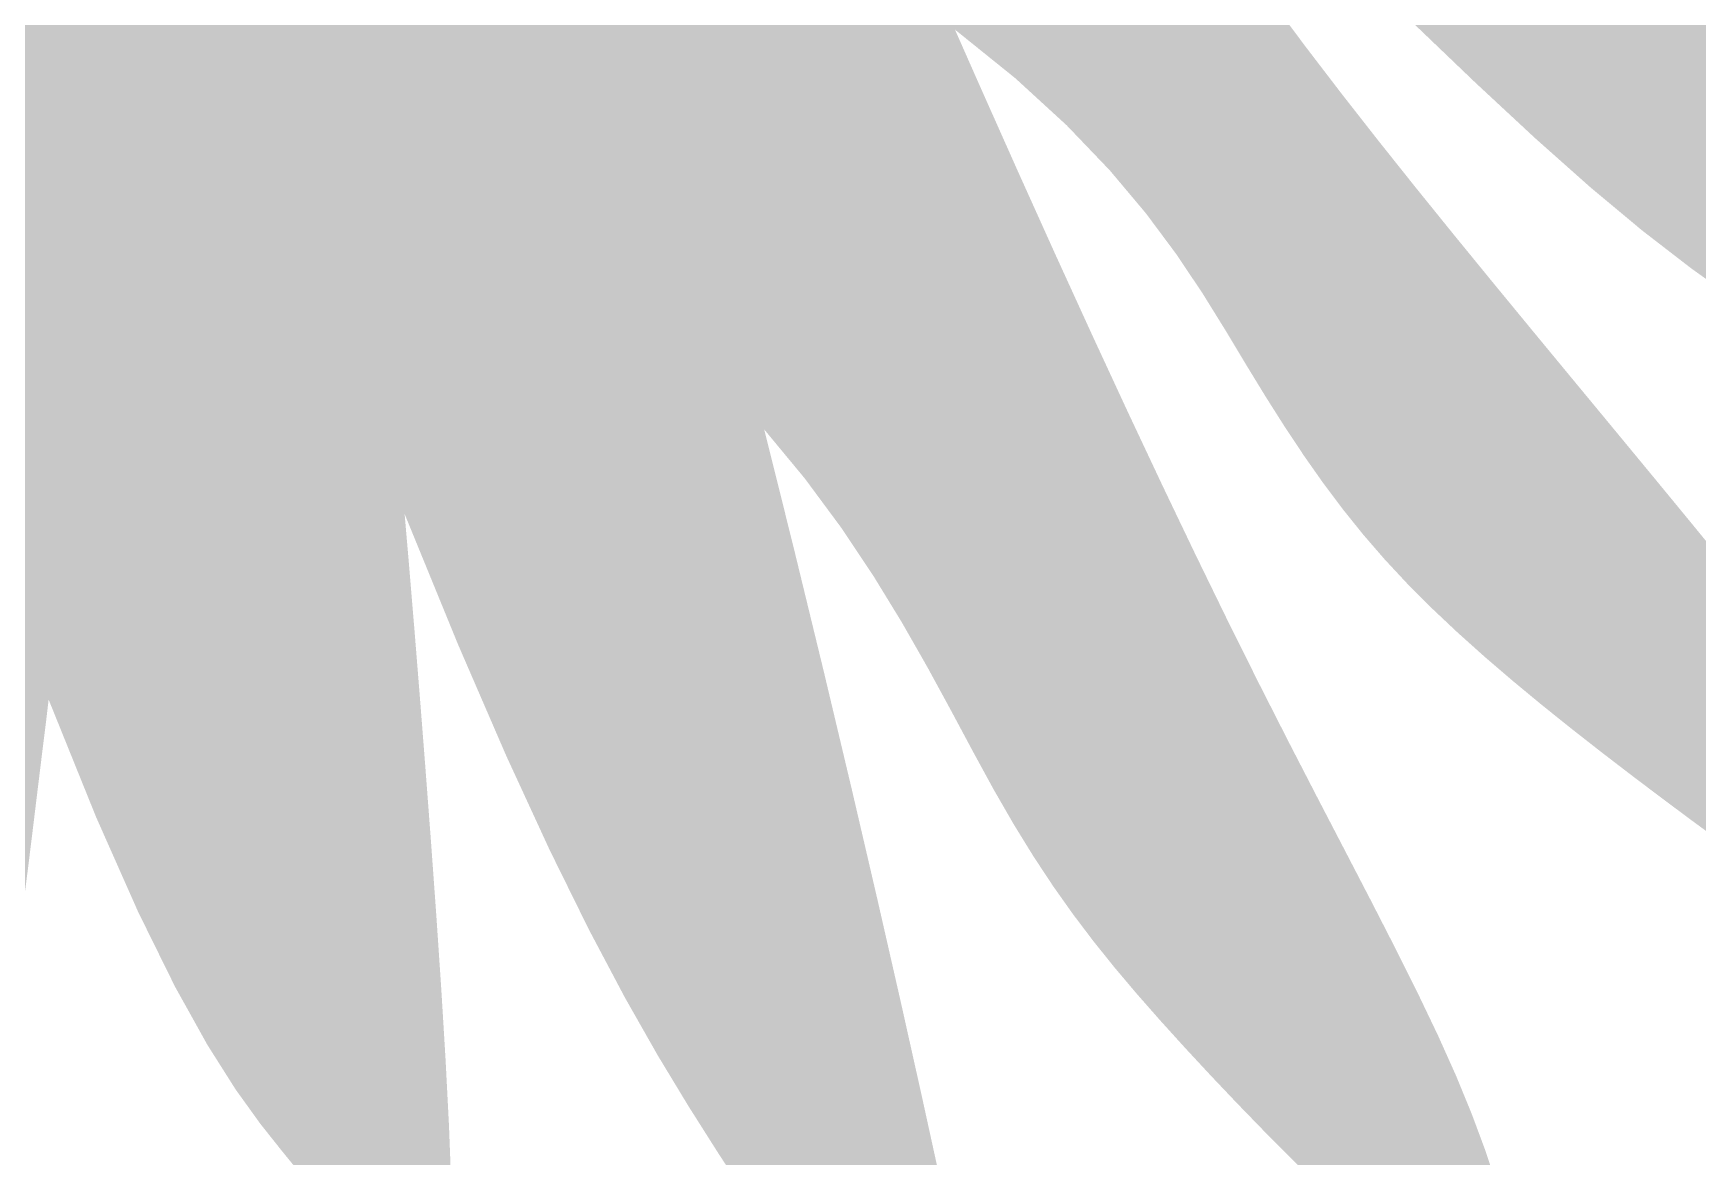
# Model space of a CAD drawing. Header units: millimetres. Extents: x -754 to 578, y -31 to 612.
# Drawn here: x -573.79 to -564.42, y 389.84 to 396.17 of the extents above; entities that cross this region are included whole.
import ezdxf

# ---------------------------------------------------------------- set-up
doc = ezdxf.new("R2010")
doc.units = ezdxf.units.MM
doc.layers.add('Images', color=7, linetype='Continuous')
doc.layers.add('magpiefill', color=3, linetype='Continuous')
picture_1 = doc.add_image_def('image14.jpg', size_in_pixel=(520, 700))

msp = doc.modelspace()

# ---------------------------------------------------------------- hatches: boundary and pattern name
at = {"layer": 'magpiefill'}
h = msp.add_hatch(color=253, dxfattribs=at)
h.dxf.hatch_style = 1
h.paths.add_polyline_path([(-563.4687173601025, 395.4915434874584), (-563.8463086087934, 395.8130237720737), (-564.2279302690789, 396.1424078355257), (-564.6072051183548, 396.4755653025435), (-564.8175948065453, 396.6645212823427), (-564.8051742766304, 396.4547029154165), (-564.8539996046636, 396.3381798015208), (-564.9550298495784, 396.3013909353268), (-565.0992240703075, 396.3307753115063), (-565.2775413257834, 396.4127719247314), (-565.4809406749395, 396.533819769673), (-565.7003811767086, 396.6803578410028), (-565.9268218900232, 396.8388251333932), (-566.1525841475582, 396.9982097654473), (-566.3754383769553, 397.1576963515005), (-566.5945172795975, 397.3190186298192), (-566.8089535568687, 397.4839103386702), (-567.017879910152, 397.654105216321), (-567.2204290408306, 397.8313370010382), (-567.4157336502881, 398.0173394310885), (-567.6029264399076, 398.2138462447393), (-567.7814207085247, 398.4218645415953), (-567.9517521447808, 398.639494866616), (-568.1147370347697, 398.8641111260982), (-568.2711916645848, 399.0930872263388), (-568.4219323203197, 399.3237970736349), (-568.5677752880681, 399.5536145742839), (-568.7095368539235, 399.7799136345826), (-568.8480333039796, 400.0000681608286), (-568.9805784603728, 400.2093478816026), (-569.0904762894133, 400.3946058146238), (-569.1575282934535, 400.5405907998951), (-569.1615359748465, 400.6320516774198), (-569.0823008359453, 400.6537372872014), (-568.8996243791022, 400.5903964692421), (-568.5933081066705, 400.4267780635463), (-568.1431535210035, 400.1476309101162), (-568.2376288065623, 400.260301059731), (-568.5586920330799, 400.6442327386952), (-568.880455850127, 401.0256472356949), (-569.2021334400524, 401.3992181712243), (-569.5229379852051, 401.7596191657764), (-569.8420826679343, 402.1015238398462), (-570.1587806705886, 402.4196058139272), (-570.2134026763708, 402.3104165330873), (-569.9696739745959, 402.0059071681868), (-569.8478082774533, 401.7013978032863), (-570.1522841544308, 401.4405503273068), (-569.980061686241, 401.1894867414084), (-569.7968497845691, 400.9201836005699), (-569.6052970332707, 400.6362081278395), (-569.4080520162019, 400.341127546266), (-569.2077633172186, 400.0385090788981), (-569.0070795201767, 399.731919948785), (-568.8086492089323, 399.4249273789748), (-568.6151209673411, 399.121098592516), (-568.4284341040313, 398.823317037337), (-568.2476908267174, 398.5317310608826), (-568.0712840678867, 398.2458052354797), (-568.0550817407488, 398.2196093474171), (-567.4586512310602, 397.6349046686934), (-566.9303559843487, 397.1151523427465), (-566.4620658074413, 396.6550071480832), (-566.0456505071653, 396.2491238632107), (-565.6729798903481, 395.8921572666355), (-565.335923763817, 395.5787621368648), (-565.0263519343996, 395.3035932524052), (-564.7361342089224, 395.061305391764), (-564.4584231509951, 394.8468450445922), (-564.1915023513524, 394.6563255451191), (-563.9349381575112, 394.4861519387185), (-563.688296916988, 394.3327292707639), (-563.4511449772995, 394.1924625866289), (-563.2230486859623, 394.0617569316875), (-563.0035743904938, 393.9370173513131), (-562.7922884384099, 393.8146488908791), (-562.5889569971781, 393.6919957034744), (-562.3941455140683, 393.5701583730491), (-562.2086192563015, 393.4511765912688), (-562.0331434910978, 393.3370900497979), (-561.8684834856776, 393.2299384403024), (-561.715404507262, 393.1317614544465), (-561.5746718230711, 393.0445987838963), (-561.4470507003255, 392.9704901203162), (-561.3330173067069, 392.9109482351424), (-561.2318914117415, 392.8653782188914), (-561.1427036854166, 392.8326582418503), (-561.0644847977194, 392.8116664743067), (-560.9962654186371, 392.8012810865476), (-560.9370762181574, 392.8003802488607), (-560.8859478662672, 392.8078421315328), (-560.8419110329537, 392.8225449048508), (-560.8044300364545, 392.843630198632), (-560.7747037880066, 392.8712934808071), (-560.7543648470972, 392.9059936788375), (-560.7450457732135, 392.9481897201837), (-560.7483791258429, 392.9983405323063), (-560.7659974644722, 393.0569050426667), (-560.7995333485891, 393.1243421787248), (-560.8506193376802, 393.2011108679418), (-560.9209645200721, 393.287984491005), (-561.012584099445, 393.3869942415089), (-561.1275698083185, 393.5004857662747), (-561.2680133792124, 393.6308047121234), (-561.4360065446456, 393.7802967258762), (-561.6336410371382, 393.9513074543542), (-561.8630085892095, 394.1461825443783), (-562.1262009333786, 394.3672676427701), (-562.4238983096444, 394.6158290593354), (-562.7511349879237, 394.8888157558187), (-563.1015337456109, 395.1820973569498)])
h = msp.add_hatch(color=255, dxfattribs=at)
h.dxf.hatch_style = 1
h.paths.add_polyline_path([(-567.3768808671318, 397.1479948908676), (-567.5520122271616, 397.4166343888202), (-567.7250518356219, 397.688792327123), (-567.8976067600257, 397.9650041334511), (-568.0712840678866, 398.2458052354797), (-568.2476908267174, 398.5317310608829), (-568.4284341040313, 398.823317037337), (-568.6151209673411, 399.121098592516), (-568.8086492089323, 399.4249273789748), (-569.0070795201767, 399.731919948785), (-569.2077633172187, 400.0385090788985), (-569.4080520162019, 400.341127546266), (-569.6052970332707, 400.6362081278395), (-569.7968497845691, 400.9201836005699), (-569.980061686241, 401.1894867414084), (-570.1522841544308, 401.4405503273068), (-570.2743368711972, 401.3359865654057), (-570.3352683735133, 400.9705753275249), (-570.1524711740547, 400.6051640896447), (-570.1933005362515, 400.5898607777398), (-570.1232861237049, 400.2894889277958), (-570.0422031939047, 400.0132007631522), (-569.9524492437989, 399.7581385283946), (-569.8564217703347, 399.521444468107), (-569.7565182704601, 399.3002608268736), (-569.6551362411226, 399.091729849279), (-569.55467317927, 398.8929937799081), (-569.45752658185, 398.7011948633448), (-569.3656858624857, 398.5140366224308), (-569.2795081015037, 398.3314676930369), (-569.1989422959055, 398.1539979892904), (-569.1239374426935, 397.9821374253189), (-569.054442538869, 397.8163959152499), (-568.9904065814344, 397.6572833732115), (-568.9317785673912, 397.5053097133308), (-568.8785074937417, 397.3609848497355), (-568.8302192390166, 397.2246827200976), (-568.7852472078638, 397.096233356263), (-568.7416016864596, 396.9753308136225), (-568.6972929609809, 396.8616691475662), (-568.6503313176042, 396.7549424134851), (-568.5987270425063, 396.6548446667692), (-568.5404904218638, 396.5610699628093), (-568.4736317418535, 396.4733123569957), (-568.3966204542759, 396.3909514509063), (-568.3097626734273, 396.3121090308676), (-568.2138236792285, 396.2345924293955), (-568.1095687515999, 396.1562089790037), (-567.9977631704621, 396.0747660122073), (-567.8791722157357, 395.98807086152), (-567.7545611673409, 395.8939308594573), (-567.6246953051981, 395.7901533385331), (-567.4904589469153, 395.6752680205958), (-567.353212560848, 395.5506941848263), (-567.2144356530399, 395.4185734997392), (-567.0756077295335, 395.2810476338483), (-566.9382082963722, 395.1402582556685), (-566.8037168595991, 394.9983470337141), (-566.6736129252571, 394.8574556364996), (-566.5493759993896, 394.7197257325391), (-566.4317118224359, 394.5865171115887), (-566.3182310724212, 394.4560620483722), (-566.2057706617674, 394.3258109388536), (-566.091167502896, 394.193214178999), (-565.971258508229, 394.0557221647726), (-565.8428805901875, 393.9107852921392), (-565.702870661194, 393.7558539570642), (-565.5480656336694, 393.5883785555121), (-565.3774281550831, 393.4080276425099), (-565.1984238130935, 393.2233424093271), (-565.0206439304071, 393.0450822062959), (-564.853679829729, 392.8840063837478), (-564.7071228337657, 392.7508742920146), (-564.5905642652227, 392.6564452814276), (-564.5135954468059, 392.6114787023192), (-564.4858077012217, 392.6267339050204), (-564.5125213887457, 392.7087806423771), (-564.5819730199354, 392.8474302772923), (-564.6781281429186, 393.0283045751834), (-564.7849523058226, 393.237025301467), (-564.8864110567752, 393.4592142215605), (-564.9664699439035, 393.6804931008804), (-565.0090945153354, 393.8864837048444), (-564.9979984622386, 394.0669029341567), (-565.13142109237, 394.2282967134596), (-565.3587138282547, 394.503620541116), (-565.5828945176594, 394.7762927914035), (-565.802466645074, 395.0452596273784), (-566.0170900846792, 395.3109629756729), (-566.2267138080769, 395.5742187038121), (-566.4312867868687, 395.8358426793224), (-566.6307579926569, 396.0966507697295), (-566.8250763970435, 396.3574588425591), (-567.0141909716305, 396.6190827653373), (-567.1980506880197, 396.8823384055901)])
h = msp.add_hatch(color=253, dxfattribs=at)
h.dxf.hatch_style = 1
h.paths.add_polyline_path([(-563.6031410987353, 392.346829576206), (-563.8023060251277, 392.6006261816918), (-564.010773168337, 392.8618761389679), (-564.226841942654, 393.1290411859017), (-564.448726735147, 393.4006935446554), (-564.674641932885, 393.6754054373915), (-564.9028019229366, 393.9517490862721), (-564.9979984622386, 394.0669029341567), (-565.0090945153354, 393.8864837048444), (-564.9664699439035, 393.6804931008804), (-564.8864110567752, 393.4592142215605), (-564.7849523058226, 393.237025301467), (-564.6781281429186, 393.0283045751834), (-564.5819730199354, 392.8474302772923), (-564.5125213887457, 392.7087806423771), (-564.4858077012217, 392.6267339050204), (-564.5135954468059, 392.6114787023192), (-564.5905642652227, 392.6564452814276), (-564.7071228337657, 392.7508742920146), (-564.853679829729, 392.8840063837478), (-565.0206439304071, 393.0450822062959), (-565.1984238130935, 393.2233424093271), (-565.3774281550831, 393.4080276425099), (-565.5480656336694, 393.5883785555121), (-565.702870661194, 393.7558539570642), (-565.8428805901875, 393.9107852921392), (-565.971258508229, 394.0557221647726), (-566.091167502896, 394.193214178999), (-566.2057706617674, 394.3258109388536), (-566.3182310724212, 394.4560620483722), (-566.4317118224359, 394.5865171115887), (-566.5493759993896, 394.7197257325391), (-566.6736129252571, 394.8574556364996), (-566.8037168595991, 394.9983470337141), (-566.9382082963722, 395.1402582556685), (-567.0756077295335, 395.2810476338483), (-567.2144356530399, 395.4185734997392), (-567.353212560848, 395.5506941848263), (-567.4904589469153, 395.6752680205958), (-567.6246953051981, 395.7901533385331), (-567.7545611673409, 395.8939308594573), (-567.8791722157357, 395.98807086152), (-567.997763170462, 396.0747660122069), (-568.1095687515999, 396.1562089790037), (-568.2138236792285, 396.2345924293955), (-568.3097626734273, 396.3121090308676), (-568.3966204542759, 396.3909514509063), (-568.4736317418535, 396.4733123569957), (-568.5404904218638, 396.5610699628093), (-568.5987270425063, 396.6548446667692), (-568.6503313176042, 396.7549424134851), (-568.6972929609809, 396.8616691475662), (-568.7416016864596, 396.9753308136225), (-568.7852472078638, 397.096233356263), (-568.8302192390166, 397.2246827200976), (-568.8785074937417, 397.3609848497355), (-568.9317785673912, 397.5053097133308), (-568.9904065814344, 397.6572833732115), (-569.054442538869, 397.8163959152499), (-569.1239374426935, 397.9821374253189), (-569.1989422959055, 398.1539979892904), (-569.2795081015037, 398.3314676930369), (-569.3656858624857, 398.5140366224308), (-569.45752658185, 398.7011948633448), (-569.55467317927, 398.8929937799081), (-569.6551362411227, 399.091729849279), (-569.7565182704601, 399.3002608268736), (-569.8564217703347, 399.521444468107), (-569.9524492437989, 399.7581385283946), (-570.0422031939047, 400.0132007631522), (-570.1232861237049, 400.2894889277958), (-570.1933005362515, 400.5898607777398), (-570.639931270115, 400.4224584707043), (-570.295735119341, 399.781494334802), (-569.9781542172095, 399.1622275180199), (-569.684173513713, 398.5640934372458), (-569.4107779588433, 397.9865275093674), (-569.1549525025929, 397.4289651512723), (-568.9136820949539, 396.8908417798483), (-568.6839516859185, 396.3715928119829), (-568.6048761293815, 396.1925192855218), (-568.2641591554249, 395.9177747558045), (-567.9758644911037, 395.6533707725413), (-567.7331737597298, 395.3996658306795), (-567.5292685846156, 395.1570184251669), (-567.3573305890724, 394.9257870509506), (-567.2105413964126, 394.7063302029788), (-567.0820826299481, 394.4990063761978), (-566.9651359129911, 394.3041740655559), (-566.8537259104163, 394.1218643082781), (-566.7452494533536, 393.9507983107011), (-566.637946414496, 393.7893698214385), (-566.5300566665356, 393.6359725891051), (-566.4198200821658, 393.4890003623146), (-566.3054765340794, 393.3468468896818), (-566.1852658949687, 393.2079059198205), (-566.0574280375267, 393.0705712013447), (-565.9206832571407, 392.9335381860602), (-565.7756735399729, 392.7967091385359), (-565.6235212948802, 392.6602880265326), (-565.4653489307192, 392.5244788178101), (-565.3022788563468, 392.3894854801287), (-565.1354334806197, 392.2555119812492), (-564.9659352123944, 392.1227622889315), (-564.7949064605281, 391.9914403709362), (-564.6234781322601, 391.8618521800755), (-564.4528151283623, 391.7347116093696), (-564.2840908479898, 391.610834536891), (-564.1184786902973, 391.4910368407114), (-563.9571520544397, 391.3761343989039), (-563.8012843395721, 391.2669430895402), (-563.6520489448491, 391.1642787906927), (-563.5106192694255, 391.0689573804335), (-563.3779476370236, 390.9816077646304), (-563.2541020696316, 390.9021109603319), (-563.138929513806, 390.8301610123823), (-563.0322769161024, 390.7654519656254), (-562.933991223077, 390.7076778649053), (-562.8439193812853, 390.6565327550662), (-562.7619083372834, 390.6117106809521), (-562.6878050376274, 390.5729056874067), (-562.6214479262566, 390.539871309871), (-562.562641436645, 390.512599046173), (-562.5111814996508, 390.4911398847372), (-562.4668640461315, 390.4755448139882), (-562.4294850069454, 390.4658648223505), (-562.3988403129498, 390.4621508982488), (-562.374725895003, 390.4644540301077), (-562.3569376839627, 390.472825206352), (-562.3455862201915, 390.4876808611585), (-562.3420404820696, 390.5108992117165), (-562.3479840574822, 390.5447239209656), (-562.3651005343153, 390.591398651848), (-562.395073500453, 390.6531670673038), (-562.4395865437813, 390.7322728302744), (-562.500323252185, 390.8309596037008), (-562.5789672135495, 390.9514710505235), (-562.6767088428454, 391.0953284425931), (-562.7927658633863, 391.2611634873948), (-562.9258628255714, 391.4468855013241), (-563.0747242797997, 391.6504038007746), (-563.2380747764705, 391.8696277021423), (-563.4146388659825, 392.1024665218209)])
h = msp.add_hatch(color=255, dxfattribs=at)
h.dxf.hatch_style = 1
h.paths.add_polyline_path([(-568.6839516859185, 396.3715928119829), (-568.9136820949539, 396.8908417798483), (-569.1549525025929, 397.4289651512723), (-569.4107779588433, 397.9865275093674), (-569.684173513713, 398.5640934372458), (-569.9781542172095, 399.1622275180199), (-570.295735119341, 399.781494334802), (-570.639931270115, 400.4224584707043), (-571.1273913661751, 400.5442622166644), (-571.066459863859, 400.1179491058036), (-571.3749541457594, 400.0338562275734), (-571.2452034793822, 399.6175624411488), (-571.0893583605656, 399.098843367328), (-570.9125750658317, 398.4946914004471), (-570.7200098717024, 397.8220989348428), (-570.5168190546997, 397.098058364851), (-570.3081588913461, 396.3395620848083), (-570.0991856581635, 395.563602489051), (-570.0668180978003, 395.4404889909378), (-569.8321389221787, 395.1019390776204), (-569.6280793638704, 394.8199647433759), (-569.4505858837041, 394.5856096050335), (-569.2956049425082, 394.3899172794232), (-569.1590830011112, 394.2239313833749), (-569.036966520342, 394.0786955337181), (-568.9252019610291, 393.945253347283), (-568.8197357840007, 393.8146484408984), (-568.7170922535099, 393.679638129633), (-568.616106847505, 393.5398345215102), (-568.5161928473589, 393.3965634227919), (-568.4167635344437, 393.2511506397392), (-568.3172321901327, 393.1049219786147), (-568.2170120957984, 392.9592032456798), (-568.1155165328129, 392.8153202471955), (-568.0121587825495, 392.6745987894245), (-567.9067092553166, 392.5384539118867), (-567.8003668771684, 392.4086575871371), (-567.6946877030947, 392.2870710209878), (-567.5912277880857, 392.1755554192524), (-567.4915431871312, 392.0759719877439), (-567.3971899552215, 391.990181932275), (-567.3097241473469, 391.9200464586589), (-567.2307018184971, 391.8674267727087), (-567.1616551172301, 391.8353138351682), (-567.1040205663757, 391.8312176265057), (-567.0592107823313, 391.8637778821216), (-567.028638381495, 391.9416343374143), (-567.0137159802644, 392.0734267277845), (-567.015856195037, 392.2677947886308), (-567.0364716422106, 392.5333782553531), (-567.0769749381828, 392.8788168633513), (-567.2551548943615, 393.2446585214676), (-567.4424114895867, 393.6363252455661), (-567.6353055543954, 394.0466295923162), (-567.8338115745877, 394.4753930846547), (-568.0379040359652, 394.9224372455177), (-568.2475574243288, 395.3875835978423), (-568.462746225479, 395.8706536645642)])
h = msp.add_hatch(color=255, dxfattribs=at)
h.dxf.hatch_style = 1
h.paths.add_polyline_path([(-570.3921204459805, 395.7684769823296), (-570.5277979145749, 396.2467307331852), (-570.6779423066989, 396.7738754151002), (-570.8418283050236, 397.3448830045876), (-571.0187305922203, 397.9547254781588), (-571.2079238509598, 398.5983748123268), (-571.4086827639135, 399.2708029836041), (-571.6202820137524, 399.9669819685029), (-571.7367144668682, 399.9352434868637), (-572.0413773634698, 400.1179491058036), (-572.2241745629284, 400.178850978784), (-572.3912404358399, 399.9562080805011), (-572.3528725251466, 399.7665293820547), (-572.3100712175728, 399.5823294800438), (-572.2641695284173, 399.4011648008931), (-572.216500472979, 399.2205917710286), (-572.1683970665566, 399.0381668168756), (-572.1211923244491, 398.8514463648595), (-572.0762192619554, 398.6579868414066), (-572.0348108943743, 398.4553446729416), (-571.997959025868, 398.2419722226695), (-571.9652906160504, 398.0199056009125), (-571.9360914133994, 397.7920768547714), (-571.9096471663923, 397.5614180313474), (-571.8852436235067, 397.3308611777417), (-571.8621665332203, 397.1033383410553), (-571.8397016440101, 396.8817815683896), (-571.8171347043541, 396.6691229068457), (-571.7939470324303, 396.4674572834978), (-571.7704022252202, 396.2755311453137), (-571.7469594494063, 396.091253819235), (-571.7240778716707, 395.9125346322024), (-571.702216658696, 395.7372829111574), (-571.6818349771643, 395.563407983041), (-571.6633919937575, 395.3888191747945), (-571.6473468751587, 395.2114258133589), (-571.633861181661, 395.0298596132508), (-571.6219060480045, 394.8456418392897), (-571.6101550025398, 394.6610161438697), (-571.5972815736185, 394.4782261793854), (-571.5819592895913, 394.2995155982316), (-571.5628616788097, 394.1271280528025), (-571.5386622696243, 393.963307195493), (-571.5080345903863, 393.8102966786977), (-571.4699072606376, 393.669626265306), (-571.4242292646793, 393.5399701601885), (-571.371204678004, 393.419288678711), (-571.3110375761036, 393.30554213624), (-571.2439320344705, 393.1966908481398), (-571.1700921285967, 393.0906951297776), (-571.0897219339743, 392.9855152965187), (-571.0030255260951, 392.8791116637282), (-570.9104025490944, 392.7699459686888), (-570.8130349216763, 392.6584856363457), (-570.7123001311874, 392.5456995135604), (-570.6095756649755, 392.4325564471948), (-570.5062390103866, 392.3200252841096), (-570.4036676547687, 392.2090748711674), (-570.3032390854678, 392.1006740552292), (-570.2063307898313, 391.9957916831567), (-570.1141501922957, 391.8955325820758), (-570.0272244656579, 391.8015455001718), (-569.9459107198039, 391.7156151658932), (-569.8705660646202, 391.6395263076901), (-569.801547609993, 391.5750636540109), (-569.7392124658088, 391.5240119333056), (-569.6839177419537, 391.4881558740232), (-569.6360205483139, 391.4692802046133), (-569.5957759644381, 391.4688467033988), (-569.563030948524, 391.4870253482017), (-569.537530428431, 391.5236631667161), (-569.519019332019, 391.5786071866377), (-569.507242587148, 391.6517044356618), (-569.5019451216773, 391.7428019414837), (-569.502871863467, 391.8517467317982), (-569.5097677403767, 391.9783858343011), (-569.5223436634508, 392.1221073451251), (-569.5401744764724, 392.2804636341551), (-569.5628010064094, 392.4505481397133), (-569.5897640802292, 392.6294543001221), (-569.6206045248997, 392.8142755537048), (-569.6548631673885, 393.0021053387828), (-569.6920808346636, 393.1900370936793), (-569.7317983536924, 393.3751642567162), (-569.7739221819372, 393.5564117375706), (-569.8198212988367, 393.7400303313347), (-569.8712303143242, 393.9341023044548), (-569.9298838383329, 394.1467099233772), (-569.9975164807962, 394.385935454549), (-570.0758628516471, 394.6598611644155), (-570.1666575608186, 394.9765693194239), (-570.2716352182445, 395.3441421860206)])
h = msp.add_hatch(color=253, dxfattribs=at)
h.dxf.hatch_style = 1
h.paths.add_polyline_path([(-568.9090861702233, 390.7109586493003), (-569.0397639443853, 391.2847524728369), (-569.1851603443307, 391.9101248863334), (-569.344331541546, 392.5800644663901), (-569.5163337075172, 393.2875597896065), (-569.7002230137311, 394.0255994325818), (-569.8950556316737, 394.7871719719152), (-570.0991856581635, 395.563602489051), (-570.3081588913461, 396.3395620848083), (-570.5168190546997, 397.0980583648508), (-570.7200098717024, 397.8220989348428), (-570.9125750658317, 398.4946914004471), (-571.0893583605656, 399.098843367328), (-571.2452034793822, 399.6175624411488), (-571.3749541457594, 400.0338562275734), (-571.6202820137524, 399.9669819685029), (-571.4086827639135, 399.2708029836041), (-571.2079238509598, 398.5983748123268), (-571.0187305922203, 397.9547254781588), (-570.8418283050236, 397.3448830045876), (-570.6779423066989, 396.7738754151004), (-570.5277979145749, 396.2467307331852), (-570.3921204459805, 395.7684769823296), (-570.2716352182445, 395.3441421860206), (-570.1666575608186, 394.9765693194239), (-570.0758628516471, 394.6598611644155), (-569.9975164807962, 394.3859354545488), (-569.9298838383329, 394.1467099233772), (-569.8712303143242, 393.9341023044548), (-569.8198212988367, 393.7400303313347), (-569.7739221819372, 393.5564117375706), (-569.7317983536924, 393.3751642567162), (-569.6920808346636, 393.1900370936793), (-569.6548631673885, 393.0021053387828), (-569.6206045248997, 392.8142755537048), (-569.5897640802292, 392.6294543001221), (-569.5628010064094, 392.4505481397133), (-569.5401744764724, 392.2804636341551), (-569.5223436634508, 392.1221073451251), (-569.5097677403767, 391.9783858343011), (-569.502871863467, 391.8517467317982), (-569.5019451216773, 391.7428019414837), (-569.507242587148, 391.6517044356618), (-569.519019332019, 391.5786071866377), (-569.537530428431, 391.5236631667161), (-569.563030948524, 391.4870253482017), (-569.5957759644381, 391.4688467033988), (-569.6360205483139, 391.4692802046133), (-569.6839177419537, 391.4881558740232), (-569.7392124658088, 391.5240119333056), (-569.801547609993, 391.5750636540109), (-569.8705660646202, 391.6395263076901), (-569.9459107198039, 391.7156151658932), (-570.0272244656579, 391.8015455001718), (-570.1141501922957, 391.895532582076), (-570.2063307898313, 391.9957916831567), (-570.3032390854677, 392.1006740552292), (-570.4036676547686, 392.2090748711674), (-570.5062390103866, 392.3200252841096), (-570.6095756649755, 392.4325564471948), (-570.7123001311874, 392.5456995135604), (-570.8130349216763, 392.6584856363457), (-570.9104025490944, 392.7699459686888), (-571.0030255260951, 392.8791116637282), (-571.0897219339743, 392.9855152965187), (-571.1700921285967, 393.0906951297776), (-571.2439320344705, 393.1966908481398), (-571.3110375761036, 393.30554213624), (-571.371204678004, 393.419288678711), (-571.4242292646793, 393.5399701601885), (-571.4699072606376, 393.669626265306), (-571.5080345903863, 393.8102966786977), (-571.5386622696243, 393.963307195493), (-571.5628616788097, 394.1271280528025), (-571.5819592895913, 394.2995155982316), (-571.5972815736185, 394.4782261793854), (-571.6101550025398, 394.6610161438697), (-571.6219060480045, 394.8456418392897), (-571.633861181661, 395.0298596132508), (-571.6473468751587, 395.2114258133589), (-571.6633919937575, 395.3888191747945), (-571.6818349771643, 395.563407983041), (-571.702216658696, 395.7372829111574), (-571.7240778716707, 395.9125346322024), (-571.7469594494063, 396.091253819235), (-571.7704022252202, 396.2755311453137), (-571.7939470324303, 396.4674572834975), (-571.8171347043541, 396.6691229068457), (-571.8397016440101, 396.8817815683896), (-571.8621665332203, 397.1033383410553), (-571.8852436235067, 397.3308611777419), (-571.9096471663923, 397.5614180313474), (-571.9360914133994, 397.7920768547714), (-571.9652906160504, 398.0199056009125), (-571.997959025868, 398.2419722226695), (-572.0348108943743, 398.4553446729416), (-572.0762192619554, 398.6579868414066), (-572.1211923244491, 398.8514463648595), (-572.1683970665566, 399.0381668168756), (-572.216500472979, 399.2205917710286), (-572.2641695284173, 399.4011648008931), (-572.3100712175728, 399.5823294800438), (-572.3528725251466, 399.7665293820547), (-572.3912404358399, 399.9562080805011), (-572.4069717623871, 399.9352434868637), (-572.7116346589886, 399.6916359949431), (-572.6364189708578, 399.5710995872367), (-572.565502278239, 399.4182252613922), (-572.49850366805, 399.2346897385222), (-572.4350422272089, 399.0221697397395), (-572.3747370426331, 398.7823419861562), (-572.317207201241, 398.5168831988852), (-572.2620717899499, 398.2274700990394), (-572.2089498956782, 397.9157794077306), (-572.1575325924152, 397.5838160503139), (-572.1077989024373, 397.2348977691134), (-572.0597998350925, 396.8726705106957), (-572.0135863997289, 396.5007802216275), (-571.9692096056946, 396.1228728484747), (-571.9267204623377, 395.7425943378036), (-571.8861699790062, 395.3635906361814), (-571.8476091650484, 394.9895076901738), (-571.8110295104393, 394.6228568689429), (-571.7761844276636, 394.2616112320308), (-571.742767809833, 393.9026092615753), (-571.7104735500594, 393.5426894397136), (-571.7036446442761, 393.4637226850922), (-571.4028224989701, 392.7285767860564), (-571.1314644068796, 392.1015835474637), (-570.8864107196194, 391.5695945191536), (-570.6645017888044, 391.1194612509645), (-570.4625779660485, 390.7380352927347), (-570.2774796029661, 390.4121681943026), (-570.1060470511724, 390.1287115055071), (-569.9451206622816, 389.8745167761859), (-569.7921779352764, 389.6386482117667), (-569.6472449586131, 389.4190206400266), (-569.5109849681161, 389.2157615443313), (-569.38406119961, 389.0289984080463), (-569.267136888919, 388.8588587145376), (-569.1608752718678, 388.7054699471711), (-569.0659395842807, 388.5689595893117), (-568.982993061982, 388.4494551243257), (-568.9122993019536, 388.346833323449), (-568.8525233458048, 388.2599681093978), (-568.8019305963027, 388.1874826927591), (-568.7587864562137, 388.12800028412), (-568.7213563283045, 388.0801440940671), (-568.6879056153424, 388.0425373331876), (-568.6566997200936, 388.0138032120677), (-568.626004045325, 387.9925649412947), (-568.5945431509607, 387.9778536693194), (-568.5628782255538, 387.9703322960507), (-568.5320296148159, 387.9710716592612), (-568.5030176644568, 387.9811425967229), (-568.4768627201879, 388.001615946209), (-568.4545851277197, 388.0335625454919), (-568.437205232763, 388.0780532323446), (-568.4257433810286, 388.1361588445396), (-568.4212709381585, 388.2099785614092), (-568.4250633495208, 388.3057249285249), (-568.4384470804138, 388.4306388330173), (-568.4627485961363, 388.5919611620174), (-568.4992943619881, 388.7969328026558), (-568.5494108432673, 389.052794642064), (-568.6144245052733, 389.3667875673726), (-568.6956618133048, 389.7461524657123), (-568.7940708503587, 390.1957548391255)])
h = msp.add_hatch(color=255, dxfattribs=at)
h.dxf.hatch_style = 1
h.paths.add_polyline_path([(-571.9267204623377, 395.7425943378036), (-571.9692096056946, 396.1228728484742), (-572.0135863997289, 396.5007802216275), (-572.0597998350925, 396.8726705106957), (-572.1077989024373, 397.2348977691134), (-572.1575325924152, 397.5838160503139), (-572.2089498956782, 397.9157794077306), (-572.2620717899499, 398.2274700990394), (-572.317207201241, 398.5168831988852), (-572.3747370426331, 398.7823419861562), (-572.4350422272089, 399.0221697397395), (-572.49850366805, 399.2346897385222), (-572.565502278239, 399.4182252613922), (-572.6364189708578, 399.5710995872367), (-572.7116346589886, 399.6916359949431), (-573.0162975555902, 399.8134397409034), (-573.5771485247209, 399.4253537073042), (-573.5687571740057, 399.1430791505483), (-573.5639076139372, 398.6843948760073), (-573.5623562444988, 398.0909654663827), (-573.5638594656734, 397.4044555043755), (-573.5681736774447, 396.6665295726867), (-573.5750552797956, 395.9188522540175), (-573.5842606727099, 395.2030881310692), (-573.5955462561701, 394.5609017865426), (-573.6086962767672, 394.0242643762311), (-573.6236063675223, 393.5863733482967), (-573.6402000080622, 393.2307327239943), (-573.6513286201491, 393.0534847946059), (-573.5084583257413, 392.7873235871692), (-573.3715414062007, 392.5606819470266), (-573.2406894259947, 392.3694002805677), (-573.1160139495915, 392.2093189941828), (-572.9976265414583, 392.0762784942616), (-572.885638766063, 391.9661191871947), (-572.7801621878733, 391.874681479372), (-572.6813083713565, 391.7978057771833), (-572.589055497349, 391.7319620129887), (-572.5028482121587, 391.6761382230253), (-572.4219977784624, 391.6299519695004), (-572.3458154589364, 391.5930208146216), (-572.2736125162572, 391.5649623205953), (-572.2047002131015, 391.545394049629), (-572.1383898121456, 391.5339335639293), (-572.0739925760662, 391.5301984257043), (-572.0109127073239, 391.5345440858274), (-571.9489261675177, 391.5502775498406), (-571.8879018580304, 391.5814437119531), (-571.8277086802451, 391.6320874663737), (-571.7682155355451, 391.7062537073117), (-571.7092913253131, 391.8079873289756), (-571.6508049509325, 391.9413332255746), (-571.592625313786, 392.1103362913178), (-571.617263850198, 392.4258076870684), (-571.6480276771304, 392.8074501703226), (-571.6789955414546, 393.1786902485834), (-571.7104735500594, 393.5426894397136), (-571.742767809833, 393.9026092615753), (-571.7761844276636, 394.2616112320308), (-571.8110295104393, 394.6228568689429), (-571.8476091650484, 394.9895076901738), (-571.8861699790062, 395.3635906361814)])
h = msp.add_hatch(color=253, dxfattribs=at)
h.dxf.hatch_style = 1
h.paths.add_polyline_path([(-573.7708270030624, 391.904099325271), (-573.7457432445198, 392.1089264008591), (-573.721879660634, 392.3007546881878), (-573.6993170246735, 392.49235348542), (-573.67813185701, 392.7002187713014), (-573.6584006780154, 392.9408465245775), (-573.6402000080622, 393.2307327239943), (-573.6236063675223, 393.5863733482967), (-573.6086962767672, 394.0242643762311), (-573.5955462561701, 394.5609017865426), (-573.5842606727099, 395.2030881310692), (-573.5750552797956, 395.9188522540175), (-573.5681736774447, 396.6665295726867), (-573.5638594656734, 397.4044555043755), (-573.5623562444988, 398.0909654663827), (-573.5639076139372, 398.6843948760073), (-573.5687571740057, 399.1430791505483), (-573.5771485247209, 399.4253537073042), (-573.8084205482518, 399.2653228840828), (-573.8084205482518, 399.5089303760029), (-573.9966105941684, 399.6761266103211), (-574.0014569584055, 399.5807324283772), (-573.9993584300017, 399.4886463933882), (-573.9916861138631, 399.3970357045181), (-573.9798111148948, 399.3030675609315), (-573.9651045380027, 399.2039091617922), (-573.9489374880918, 399.0967277062642), (-573.9326810700683, 398.9786903935122), (-573.9177063888372, 398.8469644226999), (-573.905151783158, 398.6986664564416), (-573.8952245272028, 398.5307110111529), (-573.8878991289974, 398.3399620666986), (-573.8831500965683, 398.1232836029448), (-573.880951937941, 397.8775395997556), (-573.8812791611416, 397.5995940369972), (-573.8841062741957, 397.2863108945349), (-573.8894077851295, 396.9345541522338), (-573.8971284369908, 396.543818136213), (-573.9070939129155, 396.1241185576067), (-573.9191001310616, 395.6881014738027), (-573.9329430095869, 395.2484129421892), (-573.9484184666493, 394.8176990201542), (-573.9653224204067, 394.4086057650849), (-573.9834507890172, 394.0337792343697), (-574.0025994906383, 393.7058654853964), (-574.0228110330603, 393.4343065685088), (-574.045114282602, 393.2157285058717), (-574.0707846952139, 393.0435533126068), (-574.1010977268475, 392.9112030038351), (-574.137328833453, 392.8120995946778), (-574.1807534709816, 392.7396651002556), (-574.2326470953839, 392.6873215356906), (-574.2942851626112, 392.6484909161023), (-574.3664329462337, 392.6176575922137), (-574.4478149903006, 392.5935552571481), (-574.5366456564806, 392.5759799396295), (-574.6311393064427, 392.5647276683823), (-574.7295103018554, 392.5595944721305), (-574.829973004388, 392.5603763795983), (-574.9307417757087, 392.56686941951), (-575.0300309774867, 392.5788696205904), (-575.12624204165, 392.5962155054318), (-575.2185246811648, 392.6189155721057), (-575.3062156792564, 392.6470208125523), (-575.3886518191504, 392.6805822187113), (-575.4651698840723, 392.719650782523), (-575.5351066572474, 392.7642774959273), (-575.5977989219014, 392.8145133508646), (-575.6525834612595, 392.8704093392747), (-575.6989756166656, 392.9321184369777), (-575.7372049619357, 393.0002015553151), (-575.7676796290043, 393.0753215895073), (-575.7908077498056, 393.158141434776), (-575.8069974562737, 393.2493239863419), (-575.8166568803434, 393.3495321394258), (-575.8201941539488, 393.459428789249), (-575.8180174090242, 393.5796768310328), (-575.8104667576315, 393.7113046051651), (-575.7976102323432, 393.8568022327007), (-575.7794478458592, 394.0190252798617), (-575.7559796108794, 394.20082931287), (-575.7272055401036, 394.4050698979478), (-575.6931256462321, 394.6346026013169), (-575.6537399419648, 394.8922829891991), (-575.6090484400014, 395.1809666278165), (-575.5591106660645, 395.5024611848609), (-575.5042241979683, 395.8543827339028), (-575.4447461265486, 396.2332994499824), (-575.3810335426421, 396.6357795081402), (-575.3134435370852, 397.058391083417), (-575.242333200714, 397.4977023508524), (-575.1680596243654, 397.9502814854867), (-575.0909798988752, 398.4126966623616), (-575.2707981439224, 398.4126966623616), (-575.2822819527561, 398.2898683397926), (-575.3123429020062, 398.0972006960741), (-575.3578023598046, 397.8453409649031), (-575.415481694284, 397.5449363799779), (-575.482202273576, 397.2066341749966), (-575.5547854658131, 396.8410815836568), (-575.6300526391273, 396.4589258396562), (-575.7048251616508, 396.0708141766926), (-575.7763436352477, 395.6863884202879), (-575.8435255967116, 395.3112687632578), (-575.905707816568, 394.9500699902413), (-575.9622270653424, 394.6074068858776), (-576.0124201135603, 394.2878942348067), (-576.0556237317471, 393.9961468216671), (-576.0911746904284, 393.7367794310989), (-576.1184097601299, 393.5144068477408), (-576.1370568465452, 393.3317698954035), (-576.1484083960411, 393.1841135545809), (-576.1541479901531, 393.0648088449396), (-576.1559592104164, 392.9672267861446), (-576.1555256383662, 392.884738397861), (-576.1545308555377, 392.8107146997553), (-576.1546584434658, 392.7385267114922), (-576.1575919836861, 392.6615454527376), (-576.1646834440551, 392.5747311995734), (-576.1759583377128, 392.4794012537449), (-576.1911105641215, 392.3784621734147), (-576.2098340227427, 392.2748205167449), (-576.2318226130384, 392.1713828418971), (-576.2567702344701, 392.0710557070335), (-576.2843707864998, 391.9767456703163), (-575.9645707961081, 391.6374496039022), (-575.6828731821189, 391.3435550483931), (-575.4365168248854, 391.0912568008315), (-575.2227406047617, 390.8767496582585), (-575.0387834021011, 390.6962284177167), (-574.8818840972571, 390.5458878762469), (-574.7492815705833, 390.4219228308917), (-574.6382147024334, 390.3205280786923), (-574.5459744183092, 390.2382436628565), (-574.470059824307, 390.1729906112558), (-574.4080220716701, 390.1230351979272), (-574.3574123116435, 390.086643696908), (-574.3157816954714, 390.0620823822352), (-574.2806813743977, 390.0476175279465), (-574.2496624996669, 390.0415154080785), (-574.220276222523, 390.0420422966689), (-574.1905073435189, 390.0482803405536), (-574.1600752604402, 390.0625751777656), (-574.129133020381, 390.0880883191356), (-574.0978336704354, 390.1279812754959), (-574.0663302576978, 390.1854155576776), (-574.0347758292621, 390.2635526765124), (-574.0033234322224, 390.3655541428317), (-573.972126113673, 390.4945814674667), (-573.9413284191497, 390.6522918919858), (-573.9110408879573, 390.8343255809037), (-573.8813655578409, 391.0348184294718), (-573.8524044665473, 391.2479063329412), (-573.8242596518223, 391.4677251865634), (-573.797033151412, 391.6884108855896)])
h = msp.add_hatch(color=253, dxfattribs=at)
h.dxf.hatch_style = 1
h.paths.add_polyline_path([(-566.1250768576095, 391.0169966374334), (-566.2620425832541, 391.28434872278), (-566.4088037293221, 391.5672024282209), (-566.5643399437519, 391.8664756121933), (-566.7276308744833, 392.183086133134), (-566.8976561694556, 392.5179518494796), (-567.0769531561441, 392.8786310918748), (-567.0364716422106, 392.5333782553531), (-567.015856195037, 392.2677947886308), (-567.0137159802644, 392.0734267277845), (-567.028638381495, 391.9416343374143), (-567.0592107823313, 391.8637778821216), (-567.1040205663757, 391.8312176265057), (-567.1616551172301, 391.8353138351682), (-567.2307018184971, 391.8674267727087), (-567.3097241473469, 391.9200464586589), (-567.3971899552215, 391.990181932275), (-567.4915431871312, 392.0759719877439), (-567.5912277880857, 392.1755554192524), (-567.6946877030947, 392.2870710209878), (-567.8003668771684, 392.4086575871371), (-567.9067092553166, 392.5384539118867), (-568.0121587825495, 392.6745987894245), (-568.1155165328129, 392.8153202471955), (-568.2170120957984, 392.9592032456793), (-568.3172321901327, 393.1049219786147), (-568.4167635344437, 393.2511506397392), (-568.5161928473589, 393.3965634227919), (-568.616106847505, 393.5398345215102), (-568.7170922535099, 393.679638129633), (-568.8197357840007, 393.8146484408984), (-568.9252019610291, 393.945253347283), (-569.036966520342, 394.0786955337184), (-569.1590830011112, 394.2239313833749), (-569.2956049425082, 394.3899172794232), (-569.4505858837041, 394.5856096050335), (-569.6280793638704, 394.8199647433759), (-569.8321389221787, 395.1019390776204), (-570.0668180978003, 395.4404889909378), (-569.8950556316737, 394.7871719719152), (-569.7002230137311, 394.0255994325818), (-569.678869900144, 393.9398987213621), (-569.4497966437413, 393.6630022251144), (-569.2464312305763, 393.3879919408179), (-569.0655675481113, 393.1172500025606), (-568.9039994838087, 392.8531585444283), (-568.7585209251312, 392.5980997005089), (-568.6259257595407, 392.3544556048897), (-568.5030078745004, 392.1246083916575), (-568.3865611574723, 391.9109401948989), (-568.2736672647262, 391.7149389531804), (-568.1625589277616, 391.5345158229817), (-568.0517566468853, 391.3666877652623), (-567.9397809224045, 391.2084717409801), (-567.8251522546259, 391.0568847110941), (-567.7063911438562, 390.9089436365635), (-567.5820180904026, 390.7616654783466), (-567.4505535945717, 390.6120671974028), (-567.311155875121, 390.4580538666565), (-567.1655340246097, 390.3010830069014), (-567.0160348540475, 390.1435002508962), (-566.8650051744444, 389.9876512314), (-566.7147917968094, 389.8358815811727), (-566.5677415321527, 389.6905369329728), (-566.426201191484, 389.5539629195597), (-566.292517585813, 389.4285051736932), (-566.1686123794574, 389.3160164060442), (-566.0547066499665, 389.2163776389353), (-565.9505963281991, 389.1289769726008), (-565.8560773450123, 389.0532025072754), (-565.7709456312642, 388.9884423431932), (-565.6949971178127, 388.9340845805888), (-565.6280277355156, 388.8895173196969), (-565.5698334152306, 388.8541286607516), (-565.5202185904321, 388.8276721468111), (-565.4790217050596, 388.8113630922254), (-565.446089705669, 388.8067822541681), (-565.4212695388161, 388.8155103898124), (-565.4044081510569, 388.8391282563322), (-565.3953524889472, 388.8792166109005), (-565.3939494990426, 388.9373562106915), (-565.4000461278997, 389.0151278128779), (-565.4136508781344, 389.1136532448294), (-565.4354184766048, 389.232218614697), (-565.4661652062297, 389.3696511008287), (-565.5067073499275, 389.5247778815707), (-565.5578611906168, 389.6964261352708), (-565.6204430112164, 389.8834230402759), (-565.6952690946446, 390.0845957749337), (-565.78315572382, 390.2987715175904), (-565.8846130758318, 390.5251258932755), (-565.9989269044482, 390.7642283137442)])
h = msp.add_hatch(color=253, dxfattribs=at)
h.dxf.hatch_style = 1
h.paths.add_polyline_path([(-571.5253122962561, 391.2045959129281), (-571.5553959773807, 391.620887594656), (-571.5863979537701, 392.0306012809582), (-571.592625313786, 392.1103362913178), (-571.6508049509325, 391.9413332255746), (-571.7092913253131, 391.8079873289756), (-571.7682155355451, 391.7062537073117), (-571.8277086802451, 391.6320874663737), (-571.8879018580304, 391.5814437119531), (-571.9489261675177, 391.5502775498406), (-572.0109127073239, 391.5345440858274), (-572.0739925760662, 391.5301984257043), (-572.1383898121456, 391.5339335639293), (-572.2047002131015, 391.545394049629), (-572.2736125162572, 391.5649623205953), (-572.3458154589364, 391.5930208146216), (-572.4219977784624, 391.6299519695004), (-572.5028482121587, 391.6761382230253), (-572.589055497349, 391.7319620129887), (-572.6813083713565, 391.7978057771833), (-572.7801621878733, 391.874681479372), (-572.885638766063, 391.9661191871947), (-572.9976265414583, 392.0762784942616), (-573.1160139495915, 392.2093189941828), (-573.2406894259947, 392.3694002805677), (-573.3715414062007, 392.5606819470266), (-573.5084583257413, 392.7873235871692), (-573.6513286201491, 393.0534847946059), (-573.6584006780154, 392.9408465245775), (-573.67813185701, 392.7002187713014), (-573.6993170246735, 392.49235348542), (-573.7080671854126, 392.4180483255039), (-573.4401688391844, 391.7547387510557), (-573.203820972799, 391.2214992756136), (-572.9961489425018, 390.8003020832397), (-572.8142781045384, 390.4731193579975), (-572.6553338151537, 390.2219232839496), (-572.5164414305933, 390.0286860451589), (-572.3947263071025, 389.8753798256888), (-572.2873138009263, 389.7439768096023), (-572.1915872991116, 389.619543054018), (-572.1059623119079, 389.4995201082819), (-572.0291123803664, 389.3844433947955), (-571.9597110455381, 389.2748483359611), (-571.8964318484744, 389.1712703541797), (-571.8379483302259, 389.0742448718539), (-571.7829340318441, 388.9843073113854), (-571.7300624943797, 388.9019930951753), (-571.6784239040174, 388.8289212284543), (-571.6287750274789, 388.7710450477645), (-571.5822892766184, 388.7354014724766), (-571.5401400632908, 388.7290274219612), (-571.5035007993511, 388.7589598155886), (-571.473544896654, 388.8322355727295), (-571.4514457670542, 388.9558916127547), (-571.4383768224068, 389.1369648550345), (-571.4350948273159, 389.3796281581625), (-571.4406899573831, 389.6765981376226), (-571.4538357409598, 390.0177273481221), (-571.4732057063967, 390.3928683443684), (-571.497473382045, 390.7918736810678)])

# ---------------------------------------------------------------- pictures from other files: only their frames are drawn
at = {"layer": 'Images'}
image = msp.add_image(picture_1, insert=(-628.7007281655219, 314.8202036448919), size_in_units=(220.62857142857138, 297), dxfattribs=at)
image.dxf.flags = 7

doc.saveas('drawing.dxf')
